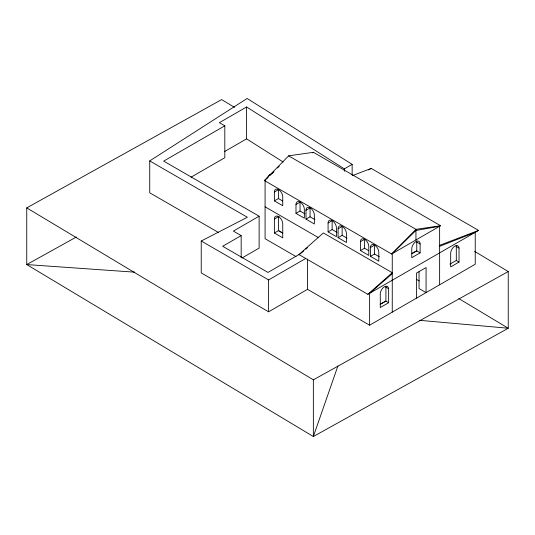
<?xml version="1.0" encoding="UTF-8"?>
<svg xmlns="http://www.w3.org/2000/svg" width="535" height="535" viewBox="0 0 535 535"><rect width="100%" height="100%" fill="white"/><g stroke="black" fill="none" stroke-linecap="round" stroke-linejoin="round"><path stroke-width="0.8" d="M337.939 365.866L313.356 436.52L26.75 264.571L26.75 207.881L221.644 99.597L234.537 107.341M266.677 178.476L269.112 175.313L273.358 172.337M264.457 180.569L288.639 155.852L313.416 152.301L440.593 225.723L391.633 253.991L264.457 180.569L268.035 177.299M391.633 253.991L415.942 229.354L440.593 225.723M270.402 174.965L273.947 171.474M277.491 167.977L279.27 166.231M367.846 294.33L392.255 272.703L323.361 232.932L298.951 254.56L367.846 294.33L478.578 230.404L371.203 168.411L352.511 175.587M300.73 253.53L303.873 250.801M305.759 249.163L307.645 247.531M392.255 273.666L369.625 293.307L369.625 325.2L307.518 289.335L268.61 311.798L201.234 272.903L201.234 241.011L247.357 217.27L149.726 160.908L247.123 98.48L352.15 164.359L352.15 174.985M344.353 171.314L344.353 168.859L246.582 106.967L219.377 122.675L224.814 125.812L224.814 157.705L191.008 177.219M224.814 125.812L163.677 161.109L259.127 216.214L259.127 248.106L241.954 258.024M224.386 151.672L246.582 138.859L246.582 106.967M312.453 152.856L313.416 152.301M274.381 192.025A5.912 3.411 60 0 1 278.561 189.611A5.912 3.411 60 0 1 282.741 196.853L282.741 205.721L274.381 200.892L274.381 192.025L278.441 189.684L278.441 198.552L282.614 200.966M274.381 200.892L278.441 198.552M259.127 216.214L233.367 231.087L241.171 235.594L241.171 257.676M344.353 168.859L352.15 164.359M241.171 235.594L222.667 246.281L267.981 272.435L300.135 253.871M295.989 204.497A5.912 3.411 60 0 1 300.168 202.09A5.912 3.411 60 0 1 304.348 209.325L304.348 218.193L295.989 213.365L295.989 204.497L300.041 202.156L300.041 211.024L304.917 213.839M274.381 219.022A5.912 3.411 60 0 1 278.561 216.608A5.912 3.411 60 0 1 282.741 223.844L282.741 237.828L274.381 232.999L274.381 219.022L279.116 216.287M368.528 169.956L371.203 168.411M295.989 213.365L300.041 211.024M306 210.282A5.912 3.411 60 0 1 310.18 207.868A5.912 3.411 60 0 1 314.359 215.103L314.359 223.971L306 219.143L306 210.282L310.053 207.941L310.053 216.809L314.928 219.617M274.381 232.999L278.441 230.659L282.614 233.073M306 219.143L310.053 216.809M328.082 223.028A5.912 3.411 60 0 1 332.262 220.614A5.912 3.411 60 0 1 336.441 227.857L336.441 236.717L328.082 231.896L328.082 223.028L332.135 220.687L332.135 229.555L337.01 232.371M328.082 231.896L332.135 229.555M338.093 228.806A5.912 3.411 60 0 1 342.273 226.392A5.912 3.411 60 0 1 346.453 233.635L346.453 242.502L338.093 237.674L338.093 228.806L342.146 226.465L342.146 235.333L347.021 238.149M338.093 237.674L342.146 235.333M201.234 241.011L268.61 279.912L305.732 258.472M360.436 241.713A5.912 3.411 60 0 1 364.616 239.299A5.912 3.411 60 0 1 368.796 246.535L368.796 255.402L360.436 250.574L360.436 241.713L364.495 239.372L364.495 248.233L368.668 250.647M360.436 250.574L364.495 248.233M370.447 247.491A5.912 3.411 60 0 1 374.627 245.077A5.912 3.411 60 0 1 378.807 252.313L378.807 261.18L370.447 256.359L370.447 247.491L374.507 245.15L374.507 254.018L379.382 256.833M370.447 256.359L374.507 254.018M411.729 253.643L416.604 250.828L420.122 252.854L420.122 243.987A5.912 3.411 -60 0 0 415.942 241.579A5.912 3.411 -60 0 0 411.763 248.815L411.763 257.683L420.122 252.854M380.178 304.275L385.755 301.058L388.637 302.723L388.637 288.746L385.755 287.081M388.637 302.723L380.278 307.551L380.278 293.568A5.932 3.424 -60 0 1 384.458 286.747A5.932 3.424 -60 0 1 388.637 288.746M459.03 262.083L450.671 266.911L450.671 252.928A5.932 3.424 -60 0 1 454.85 246.107A5.932 3.424 -60 0 1 459.03 248.106L459.03 262.083L456.168 260.431M369.625 325.2L475.234 264.23L475.234 232.337L439.63 246.314M76.385 236.992L26.75 264.571L134.807 272.175M411.796 253.677L416.765 250.922L416.765 242.054A5.912 3.478 -59 0 0 416.618 240.884M449.915 264.063L456.308 260.512L456.308 246.949A5.912 3.478 -59 0 0 456.161 245.779M380.231 304.308L385.909 301.151L385.909 287.589A5.912 3.478 -59 0 0 385.768 286.419M313.356 379.83L508.25 271.553L508.25 328.243L313.356 436.52L313.356 379.83L26.75 207.881M439.63 245.351L478.578 230.404M269.112 175.313L270.683 174.805M419.413 320.304L508.25 328.243L458.809 298.577M456.168 246.448L459.03 248.106M288.639 155.852L415.942 229.354L415.942 239.954M416.604 241.96L420.122 243.987M416.404 279.33L419.259 280.982M265.079 206.818L318.325 237.56M296.015 256.573L265.079 238.71L265.079 180.208M218.427 232.464L149.726 192.801L149.726 160.908M474.572 251.35L508.25 271.553M282.701 233.026L278.601 230.565L278.601 217.003M246.582 138.859L283.155 162.011M439.63 284.78L439.63 226.278L415.942 230.465L392.255 253.63L392.255 312.132M419.032 271.84L419.032 288.552L426.067 292.612L426.067 267.547L416.551 273.044L416.551 298.109M307.518 259.08L307.518 289.335M268.61 279.912L268.61 311.798"/></g></svg>
